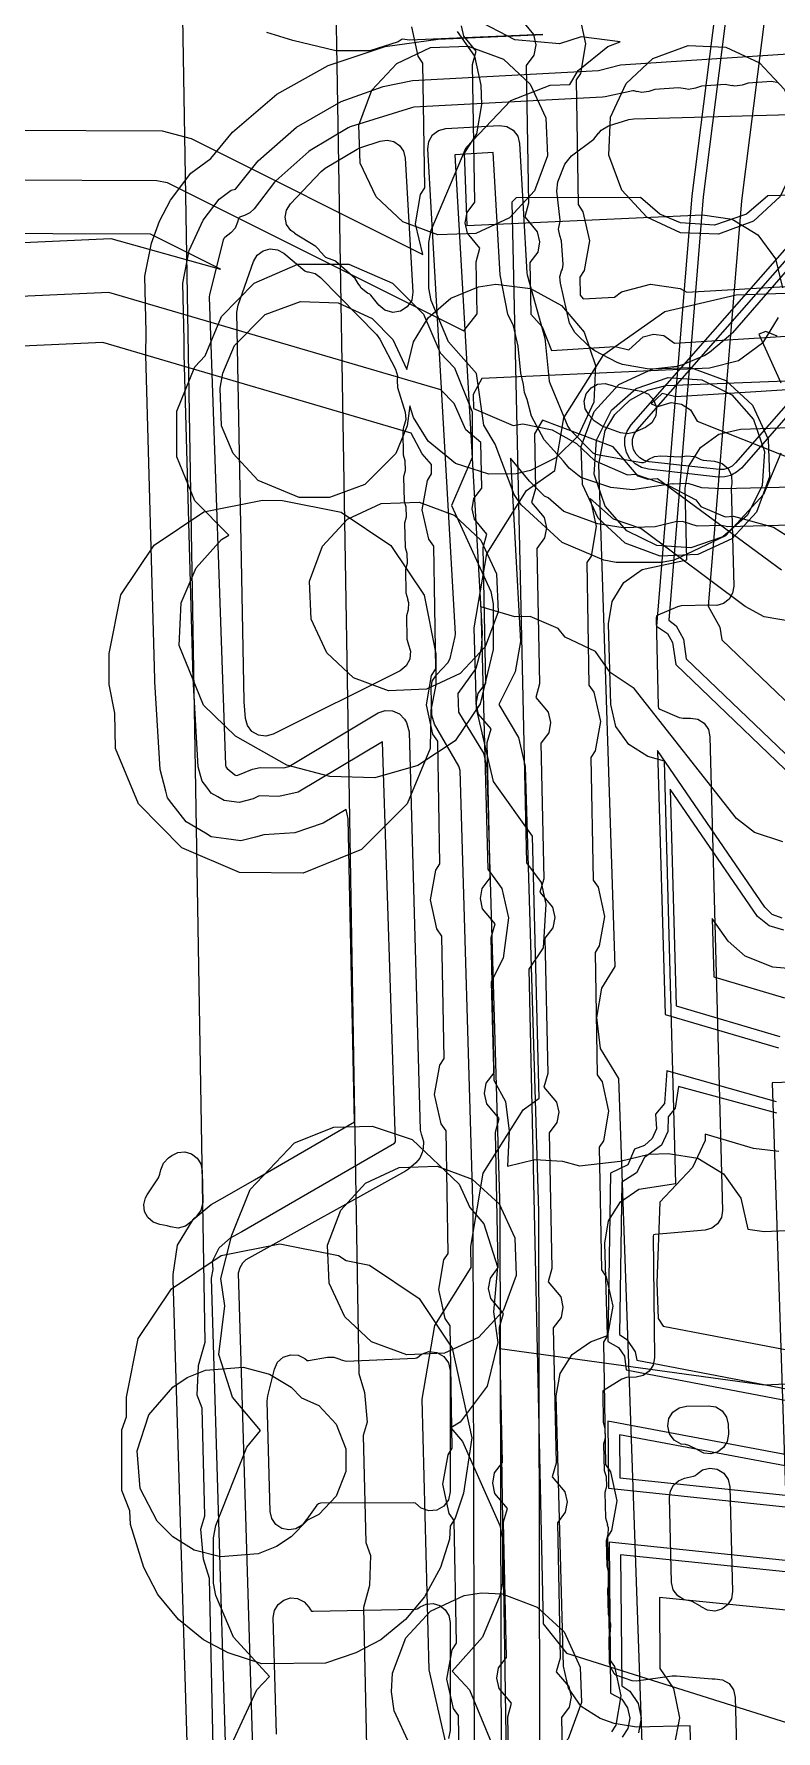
# Model space of a CAD drawing. Header units: metres. Extents: x 17722 to 17999, y 13535 to 15917.
# Drawn here: x 17800.78 to 17820.15, y 15528.91 to 15573.16 of the extents above; entities that cross this region are included whole.
import ezdxf

# ---------------------------------------------------------------- set-up
doc = ezdxf.new("R2010")
doc.units = ezdxf.units.M
for name, color, linetype in [('AI_GREENING_ALLOWED_ZONE', 4, 'Continuous'), ('AI_GREENING_EXCLUSIONS', 1, 'Continuous'), ('AI_GREENING_LAWN', 82, 'Continuous')]:
    doc.layers.add(name, color=color, linetype=linetype)

msp = doc.modelspace()

# ---------------------------------------------------------------- linework, layer by layer
at = {"layer": 'AI_GREENING_ALLOWED_ZONE'}
msp.add_lwpolyline([(17803.743, 15542.884), (17803.737, 15542.889), (17804.035, 15543.334), (17804.072, 15543.423), (17804.095, 15543.539), (17804.164, 15543.712), (17804.292, 15543.847), (17804.38, 15543.911), (17804.543, 15543.989), (17804.724, 15544.004), (17804.897, 15543.953), (17805.042, 15543.845), (17805.138, 15543.692), (17805.174, 15543.514), (17805.188, 15542.697), (17805.14, 15542.476), (17805.001, 15542.299), (17804.97, 15542.274), (17804.898, 15542.191), (17804.739, 15542.07), (17804.545, 15542.02), (17804.348, 15542.051), (17804.263, 15542.082), (17804.07, 15542.113), (17803.898, 15542.174), (17803.76, 15542.292), (17803.673, 15542.453), (17803.65, 15542.633), (17803.692, 15542.81), (17803.743, 15542.884)], close=True, dxfattribs=at)
at = {"layer": 'AI_GREENING_EXCLUSIONS'}
for points in [[(17808.48, 15584.751), (17809.263, 15538.226), (17809.409, 15537.734), (17809.48, 15536.956), (17809.371, 15536.608), (17809.441, 15533.82), (17809.567, 15533.48), (17809.536, 15532.7), (17809.383, 15532.128), (17810.317, 15489.068)], [(17808.48, 15584.751), (17809.263, 15538.226), (17809.409, 15537.734), (17809.48, 15536.956), (17809.371, 15536.608), (17809.441, 15533.82), (17809.567, 15533.48), (17809.536, 15532.7), (17809.383, 15532.128), (17810.317, 15489.068)], [(17806.32, 15488.923), (17805.366, 15532.885), (17805.212, 15533.389), (17805.137, 15534.166), (17805.243, 15534.514), (17805.171, 15537.32), (17805.046, 15537.661), (17805.08, 15538.441), (17805.249, 15539.042), (17804.485, 15584.413)], [(17806.32, 15488.923), (17805.366, 15532.885), (17805.212, 15533.389), (17805.137, 15534.166), (17805.243, 15534.514), (17805.171, 15537.32), (17805.046, 15537.661), (17805.08, 15538.441), (17805.249, 15539.042), (17804.485, 15584.413)], [(17818.868, 15576.206), (17817.948, 15568.936), (17817.031, 15557.714), (17817.312, 15557.525), (17817.445, 15557.287), (17817.529, 15556.712), (17821.265, 15553.136)], [(17819.142, 15575.985), (17818.247, 15568.905), (17817.346, 15557.874), (17817.541, 15557.719), (17817.73, 15557.378), (17817.806, 15556.862), (17821.386, 15553.436)], [(17820.079, 15575.422), (17819.242, 15568.801), (17818.378, 15558.232), (17818.682, 15557.685), (17818.731, 15557.361), (17821.787, 15554.436)], [(17820.273, 15562.227), (17819.82, 15561.143), (17818.832, 15560.07), (17817.485, 15559.439), (17817.162, 15559.374), (17815.975, 15559.374), (17815.653, 15559.439), (17814.569, 15559.892), (17813.496, 15560.88), (17813.318, 15561.143), (17812.819, 15562.456), (17812.522, 15562.958), (17812.328, 15564.298), (17811.605, 15565.125), (17811.151, 15566.208), (17811.086, 15566.531), (17811.086, 15567.718), (17811.151, 15568.041), (17812.065, 15570.194), (17813.225, 15571.416), (17814.255, 15571.823), (17814.764, 15571.837), (17814.988, 15572.199), (17815.758, 15572.828), (17816.084, 15572.948), (17815.067, 15573.081), (17814.5, 15572.901), (17813.334, 15573.002), (17812.295, 15573.541)], [(17813.494, 15573.529), (17813.822, 15573.139), (17813.881, 15572.872), (17813.832, 15572.603), (17813.626, 15572.332), (17813.693, 15568.743), (17813.59, 15568.39), (17813.918, 15568), (17813.977, 15567.733), (17813.928, 15567.464), (17813.722, 15567.193), (17813.747, 15565.847), (17814.041, 15565.52), (17814.291, 15564.9), (17815.952, 15565.002), (17816.309, 15564.915), (17816.684, 15565.26), (17816.948, 15565.329), (17817.219, 15565.292), (17817.499, 15565.097), (17822.076, 15565.379)], [(17815.014, 15573.659), (17815.18, 15572.897), (17815.042, 15572.128), (17814.933, 15571.958), (17814.981, 15568.705), (17815.11, 15568.52), (17815.276, 15567.757), (17815.138, 15566.989), (17815.029, 15566.818), (17815.038, 15566.343), (17815.115, 15566.253), (17815.935, 15566.291), (17816.114, 15566.428), (17816.869, 15566.627), (17817.642, 15566.522), (17817.817, 15566.419), (17822.06, 15566.668)], [(17796.17, 15569.365), (17803.993, 15569.337), (17804.26, 15569.282), (17811.998, 15565.415), (17812.346, 15565.858), (17812.321, 15567.217), (17812.423, 15567.57), (17812.095, 15567.96), (17812.037, 15568.227), (17812.085, 15568.496), (17812.292, 15568.767), (17812.225, 15572.356), (17812.327, 15572.709), (17811.999, 15573.099), (17811.941, 15573.366)], [(17796.175, 15570.665), (17804.132, 15570.632), (17804.885, 15570.425), (17810.929, 15567.403), (17810.737, 15568.202), (17810.875, 15568.971), (17810.985, 15569.141), (17810.936, 15572.395), (17810.808, 15572.579), (17810.641, 15573.342)], [(17804.965, 15522.569), (17804.419, 15540.682), (17804.422, 15540.697), (17804.416, 15540.806), (17804.533, 15541.578), (17804.936, 15542.246), (17805.413, 15542.631), (17805.707, 15542.8), (17805.707, 15542.8), (17806.537, 15543.28), (17809.152, 15544.791), (17809.152, 15544.792), (17808.984, 15552.694), (17808.931, 15552.931), (17808.332, 15552.581), (17807.591, 15552.324), (17806.785, 15552.271), (17806.564, 15552.213), (17806.186, 15552.115), (17806.186, 15552.115), (17806.186, 15552.115), (17805.8, 15552.169), (17805.413, 15552.223), (17805.413, 15552.223), (17805.413, 15552.223), (17805.259, 15552.313), (17804.753, 15552.608), (17804.753, 15552.608), (17804.753, 15552.608), (17804.384, 15553.093), (17804.27, 15553.241), (17804.27, 15553.241), (17804.27, 15553.241), (17804.225, 15553.414), (17804.075, 15553.98), (17804.075, 15553.98), (17804.075, 15553.98), (17804.075, 15553.98), (17803.943, 15556.263), (17803.943, 15556.288), (17803.941, 15556.321), (17803.701, 15564.785), (17803.717, 15565.373), (17803.68, 15566.842), (17803.851, 15567.702), (17804.06, 15568.27), (17804.35, 15568.824), (17804.876, 15569.523), (17805.397, 15569.908), (17805.967, 15570.597), (17807.125, 15571.582), (17808.462, 15572.336), (17809.946, 15572.824), (17811.334, 15573.017), (17814.059, 15573.141), (17810.596, 15572.99), (17810.389, 15573.019), (17810.289, 15572.95), (17809.547, 15572.711), (17808.658, 15572.719), (17807.541, 15572.984), (17806.858, 15573.194)], [(17811.826, 15573.217), (17812.276, 15572.58), (17812.448, 15571.819), (17812.461, 15571.319), (17812.329, 15570.55), (17812.013, 15570.05), (17812.082, 15568.161), (17818.228, 15568.44), (17819, 15568.322), (17819.668, 15567.918), (17820.13, 15567.29), (17820.317, 15566.532)], [(17805.966, 15522.547), (17805.419, 15540.71), (17805.458, 15540.94), (17805.448, 15541.158), (17805.62, 15541.508), (17805.914, 15541.765), (17806.197, 15541.925), (17806.207, 15541.934), (17810.19, 15544.234), (17810.217, 15544.27), (17809.883, 15554.694), (17807.683, 15553.386), (17807.177, 15553.27), (17806.661, 15553.288), (17806.661, 15553.288), (17806.506, 15553.212), (17806.137, 15553.114), (17806.137, 15553.114), (17806.137, 15553.114), (17806.137, 15553.114), (17805.944, 15553.14), (17805.75, 15553.165), (17805.75, 15553.165), (17805.75, 15553.165), (17805.581, 15553.262), (17805.412, 15553.36), (17805.412, 15553.36), (17805.412, 15553.36), (17805.293, 15553.514), (17805.174, 15553.669), (17805.174, 15553.669), (17805.174, 15553.669), (17805.124, 15553.858), (17805.073, 15554.046), (17805.073, 15554.046), (17805.073, 15554.046), (17804.941, 15556.35), (17804.701, 15564.815), (17804.707, 15565.174), (17804.667, 15566.656), (17804.839, 15567.512), (17805.203, 15568.302), (17805.615, 15568.85), (17805.929, 15569.082), (17806.044, 15569.11), (17806.632, 15569.851), (17807.637, 15570.723), (17808.799, 15571.394), (17809.898, 15571.787), (17810.659, 15571.943), (17815.511, 15572.205), (17816.09, 15572.354), (17820.596, 15572.649)], [(17822.248, 15565.261), (17819.242, 15561.837), (17819.117, 15561.725), (17818.969, 15561.646), (17818.807, 15561.605), (17818.639, 15561.603), (17816.819, 15561.804), (17816.635, 15561.85), (17816.469, 15561.944), (17816.336, 15562.08), (17816.243, 15562.246), (17816.199, 15562.431), (17816.206, 15562.621), (17816.265, 15562.802), (17816.37, 15562.961), (17824.388, 15572.093)], [(17822.098, 15565.393), (17819.092, 15561.969), (17819.003, 15561.889), (17818.897, 15561.833), (17818.781, 15561.803), (17818.661, 15561.802), (17816.841, 15562.002), (17816.709, 15562.035), (17816.591, 15562.103), (17816.496, 15562.2), (17816.43, 15562.318), (17816.398, 15562.451), (17816.403, 15562.586), (17816.445, 15562.716), (17816.52, 15562.829), (17824.538, 15571.961)], [(17833.227, 15561.633), (17818.739, 15561.299), (17818.21, 15561.317), (17817.853, 15561.438), (17817.467, 15561.413), (17817.434, 15561.424), (17816.399, 15561.267), (17815.837, 15561.328), (17815.056, 15561.593), (17814.748, 15561.833), (17814.605, 15562.014), (17814.099, 15562.57), (17813.768, 15563.191), (17813.658, 15563.627), (17813.585, 15563.803), (17813.561, 15564.012), (17813.486, 15564.307), (17813.42, 15565.012), (17813.297, 15565.541), (17813.153, 15565.853), (17812.951, 15566.874), (17812.77, 15570.06), (17811.771, 15570.003), (17812.481, 15557.53), (17812.458, 15557.126), (17812.311, 15556.614), (17811.849, 15555.962), (17811.862, 15555.475), (17812.514, 15554.403), (17812.602, 15554.023), (17812.945, 15542.481), (17812.994, 15520.256)], [(17820.943, 15568.962), (17819.933, 15568.936), (17819.377, 15568.457), (17818.543, 15568.172), (17817.658, 15568.231), (17817.116, 15568.457), (17816.607, 15568.888), (17813.369, 15568.881), (17813.257, 15568.77), (17813.634, 15551.543), (17814.015, 15551.034), (17814.142, 15550.463), (17814.069, 15549.328), (17813.695, 15548.769), (17814.068, 15531.698), (17814.679, 15530.939), (17821.084, 15528.923)], [(17794.981, 15567.467), (17802.795, 15567.822), (17805.651, 15567.024), (17803.824, 15567.937), (17796.165, 15567.965)], [(17813.222, 15525.745), (17813.148, 15529.277), (17813.249, 15529.63), (17812.92, 15530.019), (17812.861, 15530.286), (17812.909, 15530.555), (17813.115, 15530.826), (17813.04, 15534.357), (17813.142, 15534.711), (17812.813, 15535.1), (17812.754, 15535.367), (17812.801, 15535.636), (17813.008, 15535.907), (17812.933, 15539.438), (17813.034, 15539.792), (17812.705, 15540.181), (17812.646, 15540.448), (17812.694, 15540.716), (17812.9, 15540.988), (17812.825, 15544.519), (17812.927, 15544.873), (17812.598, 15545.262), (17812.539, 15545.528), (17812.587, 15545.797), (17812.793, 15546.069), (17812.718, 15549.6), (17812.819, 15549.953), (17812.491, 15550.343), (17812.432, 15550.609), (17812.479, 15550.878), (17812.685, 15551.15), (17812.611, 15554.681), (17812.712, 15555.034), (17812.383, 15555.423), (17812.324, 15555.69), (17812.372, 15555.959), (17812.578, 15556.231), (17812.503, 15559.762), (17812.605, 15560.115), (17812.276, 15560.504), (17812.217, 15560.771), (17812.264, 15561.04), (17812.47, 15561.312), (17812.445, 15562.499), (17812.052, 15562.836), (17811.75, 15563.524), (17811.405, 15563.876), (17802.742, 15566.418), (17795.044, 15566.069)], [(17811.531, 15528.598), (17811.1, 15530.5), (17810.914, 15537.556), (17811.244, 15539.479), (17812.197, 15540.989), (17812.182, 15541.536), (17812.509, 15543.452), (17813.547, 15545.103), (17813.971, 15545.405), (17813.971, 15545.405), (17813.791, 15552.237), (17812.773, 15553.668), (17812.336, 15555.569), (17812.274, 15557.673), (17812.598, 15559.597), (17813.634, 15561.25), (17814.372, 15561.776), (17814.609, 15563.147), (17815.651, 15564.796), (17817.244, 15565.921), (17819.106, 15566.349), (17830.485, 15566.736)], [(17820.2, 15565.761), (17819.796, 15565.093), (17819.168, 15564.63), (17818.41, 15564.444), (17812.472, 15564.174), (17812.244, 15563.751), (17812.258, 15563.386), (17813.288, 15562.943), (17813.545, 15562.991), (17814.309, 15562.829), (17814.938, 15562.475), (17815.411, 15562.031), (17816.275, 15561.66), (17816.475, 15561.675), (17817.363, 15561.37), (17818.052, 15561.004), (17818.189, 15560.837), (17818.818, 15560.567), (17819.033, 15560.579), (17820.084, 15560.296), (17820.74, 15559.874)], [(17811.914, 15526.117), (17811.859, 15529.312), (17811.73, 15529.496), (17811.562, 15530.258), (17811.698, 15531.027), (17811.807, 15531.198), (17811.752, 15534.393), (17811.623, 15534.577), (17811.454, 15535.339), (17811.59, 15536.108), (17811.699, 15536.279), (17811.644, 15539.473), (17811.515, 15539.658), (17811.347, 15540.42), (17811.483, 15541.188), (17811.592, 15541.36), (17811.537, 15544.554), (17811.408, 15544.739), (17811.239, 15545.501), (17811.375, 15546.269), (17811.485, 15546.44), (17811.429, 15549.635), (17811.3, 15549.82), (17811.132, 15550.582), (17811.268, 15551.35), (17811.377, 15551.521), (17811.322, 15554.716), (17811.193, 15554.901), (17811.025, 15555.663), (17811.161, 15556.431), (17811.27, 15556.602), (17811.215, 15559.797), (17811.085, 15559.982), (17810.917, 15560.744), (17811.053, 15561.512), (17811.162, 15561.683), (17811.157, 15561.928), (17810.913, 15562.203), (17810.629, 15562.749), (17802.584, 15565.11), (17795.103, 15564.77)], [(17820.176, 15565.276), (17819.88, 15565.401), (17819.697, 15565.324), (17820.273, 15564.059)], [(17816.698, 15527.35), (17816.043, 15545.921), (17815.57, 15546.699), (17815.475, 15547.511), (17815.602, 15548.279), (17815.948, 15548.837), (17815.521, 15561.935), (17815.693, 15562.814), (17815.943, 15563.23), (17816.33, 15563.608), (17816.804, 15563.867), (17817.275, 15563.985), (17827.768, 15564.398)], [(17822.112, 15563.978), (17817.535, 15563.697), (17817.178, 15563.784), (17816.892, 15563.508), (17817.06, 15563.442), (17817.411, 15563.543), (17817.68, 15563.498), (17817.912, 15563.354), (17818.087, 15563.061), (17821.004, 15561.905)], [(17820.292, 15559.17), (17817.057, 15561.558), (17816.813, 15561.541), (17816.554, 15561.628), (17815.899, 15562.39), (17814.055, 15563.085), (17813.841, 15562.729), (17813.871, 15561.291), (17813.77, 15560.938), (17814.099, 15560.549), (17814.158, 15560.282), (17814.11, 15560.013), (17813.904, 15559.741), (17813.979, 15556.21), (17813.877, 15555.857), (17814.206, 15555.468), (17814.265, 15555.201), (17814.217, 15554.932), (17814.011, 15554.661), (17814.086, 15551.129), (17813.985, 15550.776), (17814.313, 15550.387), (17814.372, 15550.12), (17814.325, 15549.851), (17814.119, 15549.58), (17814.193, 15546.048), (17814.092, 15545.695), (17814.421, 15545.306), (17814.48, 15545.039), (17814.432, 15544.77), (17814.226, 15544.499), (17814.301, 15540.968), (17814.199, 15540.614), (17814.528, 15540.225), (17814.587, 15539.958), (17814.54, 15539.689), (17814.334, 15539.418), (17814.408, 15535.887), (17814.307, 15535.533), (17814.636, 15535.144), (17814.695, 15534.878), (17814.647, 15534.609), (17814.441, 15534.337), (17814.516, 15530.806), (17814.414, 15530.452), (17814.743, 15530.063), (17814.802, 15529.797), (17814.754, 15529.528), (17814.548, 15529.256), (17814.623, 15525.725)], [(17818.134, 15520.3), (17817.904, 15529.043), (17816.505, 15529.006), (17815.928, 15529.105), (17815.561, 15529.232), (17815.066, 15529.544), (17814.729, 15530.022), (17814.599, 15530.593), (17814.413, 15537.648), (17814.512, 15538.225), (17814.824, 15538.72), (17815.302, 15539.058), (17815.748, 15539.223), (17815.681, 15541.628), (17815.78, 15542.205), (17815.78, 15542.205), (17816.092, 15542.7), (17816.567, 15543.037), (17817.531, 15543.178), (17817.241, 15554.198), (17816.801, 15554.315), (17816.305, 15554.625), (17815.965, 15555.102), (17815.834, 15555.672), (17815.772, 15557.776), (17815.87, 15558.353), (17816.18, 15558.849), (17816.657, 15559.189), (17817.824, 15559.447), (17817.776, 15561.314), (17817.875, 15561.89), (17818.179, 15562.376), (17818.655, 15562.718), (17819.224, 15562.851), (17831.303, 15563.262)], [(17824.837, 15560.462), (17818.89, 15560.302), (17818.727, 15560.337), (17818.091, 15560.324), (17817.71, 15560.443), (17817.522, 15560.431), (17816.99, 15560.3), (17816.157, 15560.279), (17815.496, 15560.382), (17814.607, 15560.7), (17814.2, 15561.059), (17814.107, 15561.103), (17813.711, 15561.496), (17813.222, 15562.093), (17813.476, 15557.316), (17813.342, 15556.523), (17812.915, 15555.673), (17813.426, 15554.813), (17813.601, 15554.053), (17813.946, 15542.456), (17813.99, 15520.16)], [(17820.603, 15557.826), (17819.834, 15557.954), (17819.34, 15558.224), (17816.62, 15560.261), (17815.908, 15560.501), (17815.295, 15561.046), (17815.457, 15560.309), (17815.321, 15559.541), (17815.212, 15559.37), (17815.267, 15556.175), (17815.396, 15555.991), (17815.565, 15555.229), (17815.429, 15554.46), (17815.319, 15554.289), (17815.375, 15551.094), (17815.504, 15550.91), (17815.672, 15550.148), (17815.536, 15549.379), (17815.427, 15549.208), (17815.482, 15546.013), (17815.611, 15545.829), (17815.78, 15545.067), (17815.644, 15544.298), (17815.534, 15544.127), (17815.589, 15540.933), (17815.719, 15540.748), (17815.887, 15539.986), (17815.751, 15539.217), (17815.642, 15539.046), (17815.697, 15535.852), (17815.826, 15535.667), (17815.994, 15534.905), (17815.858, 15534.137), (17815.749, 15533.966), (17815.804, 15530.771), (17815.933, 15530.586), (17816.102, 15529.824), (17815.966, 15529.056), (17815.857, 15528.885)], [(17820.324, 15552.095), (17819.582, 15552.338), (17819.119, 15552.698), (17816.449, 15556.093), (17815.823, 15556.51), (17815.44, 15557.055), (17814.642, 15557.431), (17814.461, 15557.65), (17813.731, 15557.964), (17813.329, 15557.96), (17812.444, 15558.214), (17812.631, 15551.377), (17812.99, 15550.87), (17813.163, 15550.109), (17813.025, 15549.061), (17812.711, 15548.443), (17812.781, 15545.874), (17813.089, 15545.322), (17813.18, 15544.547), (17813.143, 15543.634), (17813.852, 15543.808), (17814.572, 15543.764), (17815.022, 15543.642), (17816.079, 15543.765), (17816.838, 15543.946), (17817.337, 15543.966), (17818.108, 15543.843), (17818.773, 15543.435), (17819.232, 15542.804), (17819.415, 15541.992), (17819.838, 15541.932), (17827.175, 15542.267)], [(17820.304, 15550.099), (17820.05, 15550.2), (17819.855, 15550.391), (17817.056, 15554.471), (17817.252, 15547.591), (17820.212, 15546.716)], [(17820.347, 15549.79), (17819.972, 15549.899), (17819.667, 15550.142), (17817.385, 15553.461), (17817.545, 15547.817), (17820.249, 15547.018)], [(17827.258, 15548.195), (17820.066, 15548.821), (17819.341, 15549.11), (17818.902, 15549.498), (17818.481, 15550.095), (17818.524, 15548.571), (17820.371, 15548.025)], [(17820.158, 15545.312), (17817.294, 15546.119), (17817.241, 15545.271), (17816.998, 15544.988), (17817.029, 15544.606), (17816.915, 15544.357), (17816.715, 15544.172), (17816.455, 15544.077), (17816.283, 15543.666), (17815.828, 15543.45), (17815.76, 15539.063), (17816.041, 15538.904), (17816.194, 15538.678), (17816.234, 15538.324), (17822.568, 15537.113)], [(17820.172, 15545.013), (17817.605, 15545.714), (17817.512, 15545.143), (17817.335, 15544.924), (17817.321, 15544.536), (17817.158, 15544.181), (17816.718, 15543.859), (17816.503, 15543.461), (17816.124, 15543.218), (17816.063, 15539.241), (17816.251, 15539.118), (17816.47, 15538.795), (17816.516, 15538.575), (17822.59, 15537.415)], [(17822.327, 15545.885), (17820.049, 15545.803), (17820.725, 15525.067)], [(17805.616, 15527.861), (17806.602, 15529.977), (17806.932, 15530.324), (17805.988, 15531.353), (17805.535, 15532.437), (17805.535, 15532.437), (17805.47, 15532.759), (17805.47, 15533.947), (17805.535, 15534.269), (17806.344, 15536.305), (17806.695, 15536.744), (17805.966, 15537.61), (17805.613, 15538.726), (17805.767, 15539.996), (17805.663, 15540.702), (17805.948, 15541.837), (17806.423, 15543.022), (17807.583, 15544.244), (17808.613, 15544.651), (17809.607, 15544.678), (17810.657, 15544.326), (17811.881, 15543.167), (17812.162, 15542.56), (17812.524, 15542.129), (17812.878, 15541.013), (17812.774, 15539.84), (17812.892, 15539.037), (17812.607, 15537.902), (17811.909, 15536.962), (17811.658, 15536.812), (17811.966, 15536.455), (17812.943, 15534.269), (17813.008, 15533.947), (17813.008, 15532.759), (17812.943, 15532.437), (17812.49, 15531.353), (17811.693, 15530.47), (17812.146, 15529.976), (17813.024, 15527.861)], [(17820.218, 15544.014), (17819.56, 15544.094), (17818.3, 15544.466), (17818.294, 15544.304), (17817.968, 15543.595), (17817.116, 15542.694), (17817.034, 15540.588), (17817.07, 15539.658), (17817.203, 15539.462), (17822.662, 15538.419)], [(17827.358, 15538.271), (17819.834, 15537.928), (17812.944, 15538.869), (17813.197, 15522.625)], [(17822.55, 15535.711), (17815.762, 15536.989), (17815.778, 15535.241), (17821.299, 15534.66)], [(17822.564, 15535.411), (17816.066, 15536.625), (17816.075, 15535.511), (17821.308, 15534.961)], [(17821.31, 15533.259), (17815.79, 15533.832), (17815.824, 15529.896), (17816.121, 15529.734), (17816.274, 15529.508), (17816.33, 15529.24), (17816.279, 15528.972), (17816.129, 15528.744)], [(17821.323, 15532.959), (17816.093, 15533.498), (17816.123, 15530.084), (17816.331, 15529.948), (17816.55, 15529.625), (17816.63, 15529.243), (17816.557, 15528.86)], [(17821.369, 15531.96), (17817.103, 15532.386), (17817.119, 15530.533), (17817.471, 15530.016), (17817.63, 15529.252), (17817.484, 15528.485)]]:
    msp.add_lwpolyline(points, dxfattribs=at)
for points in [[(17813.734, 15571.849), (17814.143, 15570.967), (17814.182, 15569.981), (17813.841, 15569.064), (17813.194, 15568.365), (17812.312, 15567.956), (17811.326, 15567.917), (17810.409, 15568.258), (17809.71, 15568.905), (17809.301, 15569.787), (17809.262, 15570.773), (17809.603, 15571.69), (17810.25, 15572.389), (17811.132, 15572.798), (17812.118, 15572.837), (17813.035, 15572.496), (17813.734, 15571.849)], [(17819.718, 15572.404), (17820.366, 15571.705), (17820.707, 15570.788), (17820.668, 15569.802), (17820.258, 15568.921), (17819.559, 15568.273), (17818.642, 15567.932), (17817.656, 15567.971), (17816.775, 15568.38), (17816.128, 15569.08), (17815.786, 15569.996), (17815.825, 15570.983), (17816.235, 15571.864), (17816.934, 15572.511), (17817.851, 15572.853), (17818.837, 15572.813), (17819.718, 15572.404)], [(17811.754, 15564.452), (17812.222, 15563.299), (17812.222, 15562.111), (17811.678, 15560.863), (17812.703, 15558.619), (17812.768, 15558.297), (17812.768, 15557.109), (17812.431, 15555.691), (17811.777, 15554.723), (17810.803, 15554.079), (17809.682, 15553.763), (17808.509, 15553.798), (17807.382, 15554.09), (17806.045, 15554.845), (17805.206, 15555.653), (17804.574, 15557.214), (17804.628, 15558.32), (17805.015, 15559.237), (17805.681, 15559.976), (17805.866, 15560.087), (17804.98, 15560.98), (17804.512, 15562.133), (17804.512, 15563.321), (17804.98, 15564.474), (17805.252, 15564.765), (17805.681, 15565.79), (17806.53, 15566.658), (17807.67, 15567.15), (17808.998, 15567.15), (17810.138, 15566.658), (17810.949, 15565.847), (17811.385, 15564.841), (17811.754, 15564.452)], [(17809.606, 15565.732), (17810.146, 15565.192), (17810.514, 15564.41), (17810.684, 15565.131), (17811.071, 15565.756), (17811.661, 15566.264), (17812.384, 15566.566), (17812.836, 15566.634), (17813.744, 15566.516), (17814.549, 15566.078), (17815.141, 15565.378), (17815.44, 15564.512), (17815.395, 15563.555), (17814.986, 15562.673), (17814.402, 15562.101), (17813.744, 15561.774), (17813.37, 15561.685), (17812.653, 15561.673), (17811.781, 15561.956), (17811.071, 15562.534), (17810.684, 15563.159), (17810.594, 15563.455), (17810.525, 15562.937), (17810.223, 15562.214), (17809.417, 15561.408), (17808.5, 15561.067), (17807.708, 15561.067), (17806.632, 15561.515), (17805.985, 15562.214), (17805.683, 15562.937), (17805.644, 15563.923), (17805.713, 15564.31), (17806.015, 15565.033), (17806.821, 15565.839), (17807.738, 15566.18), (17808.724, 15566.141), (17809.606, 15565.732)], [(17819.532, 15563.472), (17819.941, 15562.59), (17819.98, 15561.604), (17819.639, 15560.687), (17818.992, 15559.988), (17818.11, 15559.579), (17817.124, 15559.54), (17816.207, 15559.881), (17815.508, 15560.528), (17815.099, 15561.41), (17815.06, 15562.396), (17815.401, 15563.313), (17816.048, 15564.012), (17816.93, 15564.421), (17817.916, 15564.46), (17818.833, 15564.119), (17819.532, 15563.472)], [(17818.995, 15563.749), (17819.561, 15563.106), (17819.847, 15562.272), (17819.788, 15561.386), (17819.4, 15560.606), (17818.757, 15560.04), (17817.923, 15559.755), (17817.038, 15559.814), (17816.257, 15560.201), (17815.692, 15560.845), (17815.406, 15561.678), (17815.465, 15562.564), (17815.852, 15563.344), (17816.496, 15563.91), (17817.329, 15564.195), (17818.215, 15564.137), (17818.995, 15563.749)], [(17805.217, 15560.694), (17806.748, 15560.998), (17807.27, 15560.993), (17808.801, 15560.689), (17810.098, 15559.821), (17810.966, 15558.524), (17811.27, 15556.993), (17811.27, 15556.187), (17811.139, 15555.528), (17811.123, 15554.526), (17810.519, 15553.081), (17809.332, 15551.894), (17807.81, 15551.274), (17806.149, 15551.29), (17804.64, 15551.937), (17803.517, 15553.081), (17802.913, 15554.526), (17802.897, 15555.446), (17802.748, 15556.196), (17802.748, 15556.998), (17803.052, 15558.529), (17803.92, 15559.826), (17805.217, 15560.694)], [(17811.749, 15560.607), (17812.448, 15559.96), (17812.857, 15559.078), (17812.896, 15558.092), (17812.555, 15557.175), (17811.908, 15556.476), (17811.026, 15556.067), (17810.04, 15556.028), (17809.123, 15556.369), (17808.424, 15557.016), (17808.015, 15557.898), (17807.976, 15558.884), (17808.317, 15559.801), (17808.964, 15560.5), (17809.846, 15560.909), (17810.832, 15560.948), (17811.749, 15560.607)], [(17812.221, 15543.296), (17812.92, 15542.649), (17813.329, 15541.767), (17813.368, 15540.781), (17813.027, 15539.864), (17812.38, 15539.165), (17811.498, 15538.756), (17810.512, 15538.717), (17809.595, 15539.058), (17808.896, 15539.705), (17808.487, 15540.587), (17808.448, 15541.573), (17808.789, 15542.49), (17809.436, 15543.189), (17810.318, 15543.598), (17811.304, 15543.637), (17812.221, 15543.296)], [(17803.286, 15534.643), (17803.079, 15535.178), (17803.079, 15536.762), (17803.203, 15537.098), (17803.203, 15537.611), (17803.507, 15539.142), (17804.375, 15540.439), (17805.672, 15541.307), (17807.203, 15541.611), (17808.734, 15541.307), (17808.933, 15541.173), (17809.536, 15541.054), (17810.833, 15540.186), (17811.701, 15538.889), (17812.212, 15536.551), (17811.991, 15535.11), (17811.779, 15534.455), (17811.641, 15534.249), (17811.625, 15533.911), (17811.392, 15533.17), (17810.978, 15532.403), (17810.477, 15531.812), (17809.834, 15531.28), (17809.18, 15530.945), (17808.389, 15530.676), (17806.728, 15530.66), (17805.856, 15530.945), (17805.206, 15531.28), (17804.558, 15531.812), (17804.019, 15532.467), (17803.651, 15533.17), (17803.302, 15534.294), (17803.286, 15534.643)], [(17808.674, 15535.034), (17808.215, 15534.549), (17807.925, 15534.408), (17807.497, 15533.969), (17807.115, 15533.713), (17806.637, 15533.528), (17805.654, 15533.449), (17804.969, 15533.626), (17804.405, 15533.969), (17804, 15534.374), (17803.559, 15535.233), (17803.481, 15536.216), (17803.786, 15537.147), (17804.405, 15537.87), (17804.787, 15538.126), (17805.265, 15538.311), (17806.248, 15538.39), (17806.933, 15538.213), (17807.497, 15537.87), (17807.77, 15537.597), (17808.215, 15537.391), (17808.674, 15536.906), (17808.92, 15536.267), (17808.92, 15535.673), (17808.674, 15535.034)], [(17812.466, 15532.508), (17813, 15532.479), (17813.917, 15532.138), (17814.616, 15531.491), (17815.036, 15530.567), (17815.07, 15529.652), (17814.723, 15528.706), (17814.032, 15527.975), (17813.197, 15527.597), (17812.283, 15527.547), (17811.291, 15527.9), (17810.592, 15528.547), (17810.183, 15529.429), (17810.113, 15529.927), (17810.144, 15530.415), (17810.485, 15531.332), (17811.132, 15532.031), (17812.014, 15532.44), (17812.466, 15532.508)]]:
    msp.add_lwpolyline(points, close=True, dxfattribs=at)
at = {"layer": 'AI_GREENING_LAWN'}
for points in [[(17820.214, 15571.883), (17820.032, 15571.916), (17819.418, 15571.874), (17819.262, 15571.819), (17819.074, 15571.791), (17818.999, 15571.809), (17818.998, 15571.803), (17818.818, 15571.835), (17818.203, 15571.793), (17818.047, 15571.738), (17817.859, 15571.71), (17817.784, 15571.727), (17817.783, 15571.721), (17817.603, 15571.754), (17816.988, 15571.711), (17816.832, 15571.656), (17816.644, 15571.628), (17816.526, 15571.656), (17816.524, 15571.65), (17816.449, 15571.67), (17816.411, 15571.668), (17815.692, 15571.519), (17815.617, 15571.509), (17810.701, 15571.242), (17810.64, 15571.231), (17809.036, 15570.732), (17808.982, 15570.708), (17807.992, 15570.118), (17807.954, 15570.09), (17807.096, 15569.325), (17807.064, 15569.29), (17806.531, 15568.596), (17806.417, 15568.488), (17806.275, 15568.42), (17806.175, 15568.391), (17806.138, 15568.373), (17806.122, 15568.336), (17806.1, 15568.247), (17806.035, 15568.095), (17805.925, 15567.973), (17805.765, 15567.847), (17805.739, 15567.818), (17805.723, 15567.782), (17805.364, 15566.364), (17805.357, 15566.295), (17805.779, 15554.091), (17805.791, 15554.042), (17805.823, 15554.003), (17806.026, 15553.84), (17806.063, 15553.821), (17806.103, 15553.829), (17806.484, 15553.989), (17806.687, 15554.028), (17807.301, 15554.016), (17807.432, 15554.051), (17809.767, 15555.453), (17809.95, 15555.519), (17810.143, 15555.51), (17810.319, 15555.429), (17810.45, 15555.287), (17810.502, 15555.204), (17810.576, 15554.955), (17810.859, 15544.576), (17810.888, 15544.466), (17810.898, 15544.449), (17810.953, 15544.276), (17810.944, 15544.096), (17810.918, 15543.989), (17810.856, 15543.84), (17810.749, 15543.719), (17810.555, 15543.558), (17810.48, 15543.508), (17806.317, 15541.188), (17806.227, 15541.102), (17806.153, 15540.981), (17806.117, 15540.846), (17807.122, 15507.42)], [(17823.123, 15570.095), (17819.013, 15565.366), (17818.958, 15565.312), (17818.414, 15564.852), (17818.289, 15564.775), (17817.703, 15564.524), (17817.562, 15564.486), (17816.929, 15564.415), (17816.782, 15564.42), (17816.14, 15564.538), (17815.999, 15564.587), (17815.42, 15564.889), (17815.301, 15564.976), (17814.898, 15565.372), (17814.761, 15565.616), (17814.521, 15566.657), (17814.51, 15566.82), (17814.553, 15566.977), (17814.574, 15567.024), (17814.596, 15567.143), (17814.554, 15567.758), (17814.504, 15567.902), (17814.475, 15568.065), (17814.502, 15568.228), (17814.515, 15568.267), (17814.516, 15568.304), (17814.424, 15569.052), (17814.456, 15569.297), (17814.639, 15569.759), (17814.807, 15569.978), (17815.396, 15570.412), (17815.396, 15570.412), (17815.519, 15570.569), (17815.525, 15570.565), (17815.585, 15570.65), (17815.774, 15570.759), (17816.306, 15570.923), (17816.44, 15570.945), (17822.729, 15571.118)], [(17812.297, 15520.349), (17812.246, 15542.457), (17812.246, 15542.464), (17811.903, 15553.949), (17811.87, 15554.066), (17811.232, 15555.157), (17811.164, 15555.395), (17811.145, 15556.086), (17811.179, 15556.281), (17811.286, 15556.447), (17811.583, 15556.755), (17811.646, 15556.871), (17811.775, 15557.445), (17811.78, 15557.514), (17811.061, 15570.16), (17811.088, 15570.353), (17811.187, 15570.521), (17811.343, 15570.638), (17811.531, 15570.688), (17812.929, 15570.769), (17813.122, 15570.742), (17813.291, 15570.643), (17813.408, 15570.487), (17813.457, 15570.298), (17813.649, 15566.925), (17813.658, 15566.873), (17814.112, 15565.226), (17814.127, 15565.143), (17814.232, 15564.103), (17814.25, 15564.032), (17814.713, 15562.919), (17814.767, 15562.839), (17815.371, 15562.234), (17815.4, 15562.212), (17815.435, 15562.2), (17816.641, 15561.984), (17816.687, 15561.985), (17816.73, 15562.003), (17816.825, 15562.07), (17816.976, 15562.141), (17817.142, 15562.159), (17817.653, 15562.127), (17817.808, 15562.153), (17818.025, 15562.142), (17818.184, 15562.058), (17818.25, 15562.038), (17818.542, 15562.014), (17818.738, 15561.956), (17818.894, 15561.825), (17818.985, 15561.642), (17818.995, 15561.438), (17818.977, 15561.326), (17819.042, 15558.758), (17819.013, 15558.578), (17818.921, 15558.42), (17818.779, 15558.305), (17818.605, 15558.25), (17818.422, 15558.26), (17818.413, 15558.262), (17817.668, 15558.24), (17817.577, 15558.22), (17817.063, 15557.999), (17817.026, 15557.974), (17817.019, 15557.93), (17817.072, 15555.615), (17817.082, 15555.573), (17817.117, 15555.549), (17817.619, 15555.334), (17817.722, 15555.315), (17817.914, 15555.319), (17818.105, 15555.285), (17818.27, 15555.181), (17818.382, 15555.022), (17818.424, 15554.832), (17818.75, 15542.48), (17818.72, 15542.295), (17818.623, 15542.134), (17818.474, 15542.02), (17818.294, 15541.969), (17816.99, 15541.856), (17816.95, 15541.845), (17816.943, 15541.805), (17816.974, 15538.636), (17816.939, 15538.448), (17816.836, 15538.287), (17816.681, 15538.176), (17816.495, 15538.132), (17816.243, 15538.121), (17816.122, 15538.083), (17815.659, 15537.79), (17815.63, 15537.764), (17815.624, 15537.725), (17815.634, 15536.961), (17815.681, 15536.803), (17815.688, 15536.538), (17815.648, 15536.382), (17815.666, 15535.7), (17815.714, 15535.546), (17815.721, 15535.278), (17815.682, 15535.123), (17815.682, 15535.123), (17815.698, 15534.464), (17815.747, 15534.288), (17815.741, 15534.286), (17815.765, 15534.214), (17815.755, 15534.024), (17815.715, 15533.864), (17815.731, 15533.205), (17815.78, 15533.029), (17815.774, 15533.027), (17815.798, 15532.955), (17815.788, 15532.765), (17815.748, 15532.604), (17815.764, 15531.946), (17815.813, 15531.77), (17815.807, 15531.768), (17815.832, 15531.695), (17815.821, 15531.506), (17815.781, 15531.345), (17815.797, 15530.686), (17815.829, 15530.571), (17815.916, 15530.418), (17815.944, 15530.385), (17815.982, 15530.364), (17816.389, 15530.225), (17816.502, 15530.214), (17817.434, 15530.344), (17817.547, 15530.347), (17818.481, 15530.265), (17818.547, 15530.27), (17818.747, 15530.244), (17818.92, 15530.142), (17819.039, 15529.98), (17819.085, 15529.784), (17819.349, 15519.776)], [(17807.115, 15528.827), (17807.03, 15531.863), (17807.059, 15532.047), (17807.154, 15532.208), (17807.301, 15532.322), (17807.48, 15532.375), (17807.665, 15532.358), (17807.832, 15532.275), (17807.957, 15532.137), (17808.001, 15532.064), (17808.028, 15532.033), (17808.028, 15532.033), (17808.067, 15532.027), (17810.737, 15532.081), (17810.782, 15532.091), (17810.851, 15532.139), (17810.851, 15532.139), (17810.852, 15532.139), (17810.861, 15532.145), (17810.862, 15532.144), (17811.016, 15532.218), (17811.198, 15532.233), (17811.373, 15532.181), (17811.518, 15532.07), (17811.613, 15531.915), (17811.646, 15531.735), (17811.646, 15528.92), (17811.602, 15528.714)]]:
    msp.add_lwpolyline(points, dxfattribs=at)
for points in [[(17809.218, 15570.152), (17809.315, 15570.197), (17809.816, 15570.364), (17809.997, 15570.389), (17810.175, 15570.348), (17810.326, 15570.246), (17810.43, 15570.096), (17810.474, 15569.918), (17810.673, 15566.421), (17810.641, 15566.214), (17810.527, 15566.039), (17810.351, 15565.925), (17810.145, 15565.893), (17809.943, 15565.949), (17809.782, 15566.082), (17809.575, 15566.342), (17809.548, 15566.367), (17809.487, 15566.396), (17809.32, 15566.525), (17809.277, 15566.607), (17809.272, 15566.604), (17809.162, 15566.779), (17808.664, 15567.222), (17808.634, 15567.242), (17808.562, 15567.263), (17808.563, 15567.269), (17808.402, 15567.328), (17808.245, 15567.491), (17808.223, 15567.528), (17808.14, 15567.612), (17807.584, 15567.953), (17807.588, 15567.96), (17807.485, 15568.029), (17807.378, 15568.188), (17807.339, 15568.376), (17807.374, 15568.565), (17807.477, 15568.727), (17808.28, 15569.571), (17808.386, 15569.656), (17809.218, 15570.152)], [(17807.885, 15566.963), (17807.921, 15566.954), (17807.952, 15566.951), (17808.122, 15566.905), (17808.265, 15566.803), (17809.726, 15565.317), (17809.813, 15565.197), (17810.22, 15564.414), (17810.274, 15564.237), (17810.265, 15564.122), (17810.268, 15563.94), (17810.468, 15563.29), (17810.488, 15563.103), (17810.439, 15562.922), (17810.431, 15562.908), (17810.406, 15562.793), (17810.42, 15562.184), (17810.466, 15562.03), (17810.471, 15561.762), (17810.431, 15561.607), (17810.444, 15560.976), (17810.491, 15560.822), (17810.496, 15560.554), (17810.456, 15560.399), (17810.469, 15559.768), (17810.515, 15559.614), (17810.52, 15559.346), (17810.481, 15559.191), (17810.492, 15558.583), (17810.54, 15558.407), (17810.534, 15558.405), (17810.558, 15558.332), (17810.546, 15558.143), (17810.505, 15557.983), (17810.516, 15557.375), (17810.548, 15557.259), (17810.552, 15557.252), (17810.614, 15557.061), (17810.595, 15556.861), (17810.593, 15556.856), (17810.497, 15556.678), (17810.339, 15556.553), (17807.026, 15554.896), (17806.837, 15554.845), (17806.643, 15554.869), (17806.474, 15554.966), (17806.354, 15555.121), (17806.303, 15555.309), (17806.274, 15555.737), (17806.273, 15555.762), (17806.083, 15565.904), (17806.111, 15566.08), (17806.515, 15567.218), (17806.612, 15567.383), (17806.764, 15567.499), (17806.948, 15567.55), (17807.138, 15567.527), (17807.305, 15567.436), (17807.854, 15566.981), (17807.885, 15566.963)], [(17815.95, 15563.963), (17816.625, 15563.84), (17816.819, 15563.759), (17816.963, 15563.606), (17817.032, 15563.407), (17817.012, 15563.197), (17816.908, 15563.014), (17816.738, 15562.891), (17816.463, 15562.769), (17816.279, 15562.726), (17816.092, 15562.755), (17815.609, 15562.927), (17815.403, 15563.065), (17815.271, 15563.214), (17815.171, 15563.385), (17815.145, 15563.581), (17815.197, 15563.772), (17815.32, 15563.927), (17815.493, 15564.023), (17815.689, 15564.045), (17815.841, 15563.999), (17815.842, 15564.001), (17815.95, 15563.963)], [(17807.951, 15538.569), (17808.441, 15538.654), (17808.607, 15538.655), (17808.763, 15538.601), (17808.802, 15538.581), (17808.929, 15538.552), (17810.731, 15538.629), (17810.774, 15538.638), (17810.833, 15538.678), (17810.893, 15538.733), (17811.091, 15538.799), (17811.299, 15538.779), (17811.48, 15538.675), (17811.603, 15538.507), (17811.647, 15538.302), (17811.647, 15535.14), (17811.603, 15534.935), (17811.478, 15534.766), (17811.295, 15534.663), (17811.085, 15534.644), (17810.887, 15534.713), (17810.742, 15534.85), (17810.74, 15534.851), (17810.695, 15534.86), (17808.259, 15534.844), (17808.207, 15534.831), (17808.166, 15534.796), (17807.901, 15534.43), (17807.897, 15534.422), (17807.782, 15534.274), (17807.621, 15534.178), (17807.436, 15534.148), (17807.252, 15534.189), (17807.097, 15534.295), (17806.992, 15534.451), (17806.951, 15534.634), (17806.87, 15537.508), (17806.885, 15537.642), (17807.058, 15538.343), (17807.143, 15538.522), (17807.291, 15538.654), (17807.478, 15538.719), (17807.676, 15538.705), (17807.853, 15538.616), (17807.912, 15538.569), (17807.951, 15538.569)], [(17817.807, 15537.374), (17818.384, 15537.389), (17818.576, 15537.356), (17818.741, 15537.252), (17818.854, 15537.093), (17818.897, 15536.903), (17818.904, 15536.644), (17818.874, 15536.459), (17818.777, 15536.298), (17818.629, 15536.184), (17818.448, 15536.133), (17818.262, 15536.152), (17818.095, 15536.238), (17818.089, 15536.243), (17817.875, 15536.351), (17817.784, 15536.377), (17817.67, 15536.389), (17817.491, 15536.489), (17817.368, 15536.653), (17817.32, 15536.853), (17817.32, 15536.862), (17817.353, 15537.054), (17817.458, 15537.219), (17817.617, 15537.331), (17817.807, 15537.374)], [(17817.761, 15535.496), (17817.998, 15535.547), (17818.043, 15535.567), (17818.07, 15535.597), (17818.228, 15535.714), (17818.419, 15535.761), (17818.614, 15535.73), (17818.782, 15535.627), (17818.896, 15535.467), (17818.94, 15535.275), (17819.012, 15532.545), (17818.981, 15532.357), (17818.882, 15532.195), (17818.73, 15532.081), (17818.546, 15532.033), (17818.357, 15532.056), (17818.191, 15532.148), (17818.174, 15532.162), (17817.963, 15532.279), (17817.892, 15532.302), (17817.752, 15532.323), (17817.583, 15532.427), (17817.467, 15532.587), (17817.423, 15532.78), (17817.367, 15534.995), (17817.393, 15535.165), (17817.474, 15535.316), (17817.602, 15535.431), (17817.761, 15535.496)]]:
    msp.add_lwpolyline(points, close=True, dxfattribs=at)

doc.saveas('drawing.dxf')
